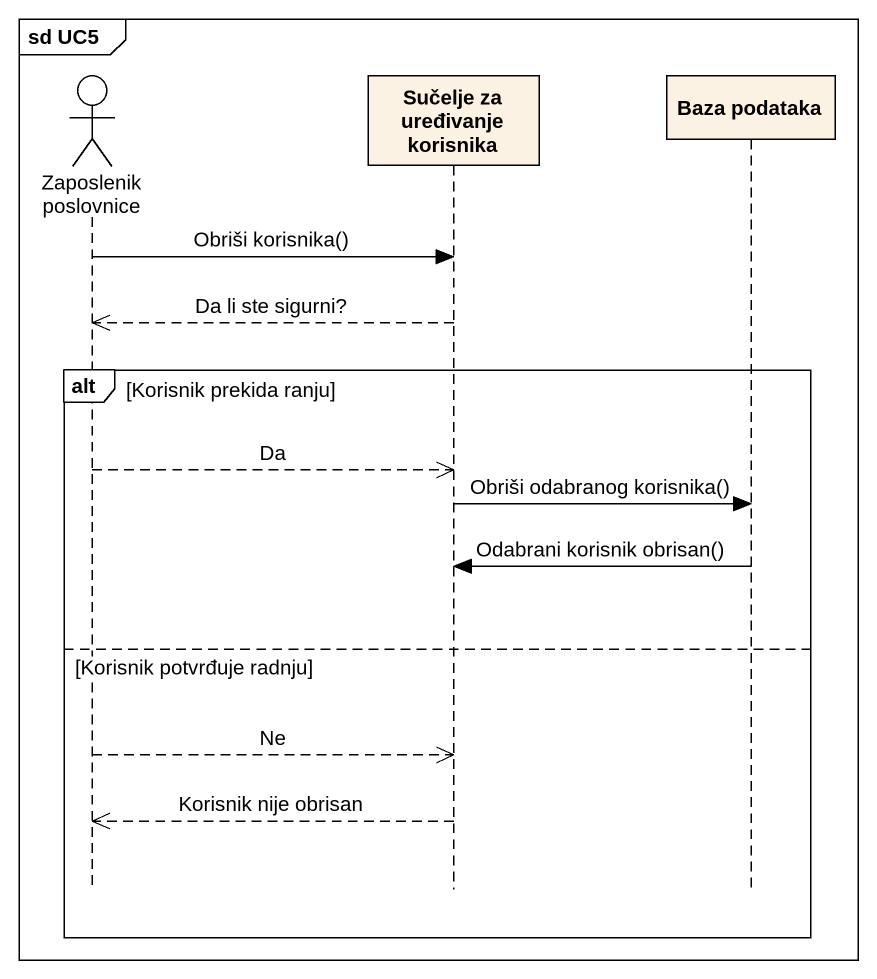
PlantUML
@startuml
mainframe sd UC5
hide footbox
actor "Zaposlenik poslovnice" as Zaposlenik_poslovnice
participant "Sučelje za uređivanje korisnika" as Sučelje_za_uređivanje
participant "Baza podataka" as Baza_podataka

Zaposlenik_poslovnice -> Sučelje_za_uređivanje : Obriši korisnika()
Sučelje_za_uređivanje -->> Zaposlenik_poslovnice : Da li ste sigurni?
alt Korisnik prekida ranju
  Zaposlenik_poslovnice -->> Sučelje_za_uređivanje : Da
  Sučelje_za_uređivanje -> Baza_podataka : Obriši odabranog korisnika()
  Baza_podataka -> Sučelje_za_uređivanje : Odabrani korisnik obrisan()
else Korisnik potvrđuje radnju
  Zaposlenik_poslovnice -->> Sučelje_za_uređivanje : Ne
  Sučelje_za_uređivanje -->> Zaposlenik_poslovnice : Korisnik nije obrisan
end
@enduml
